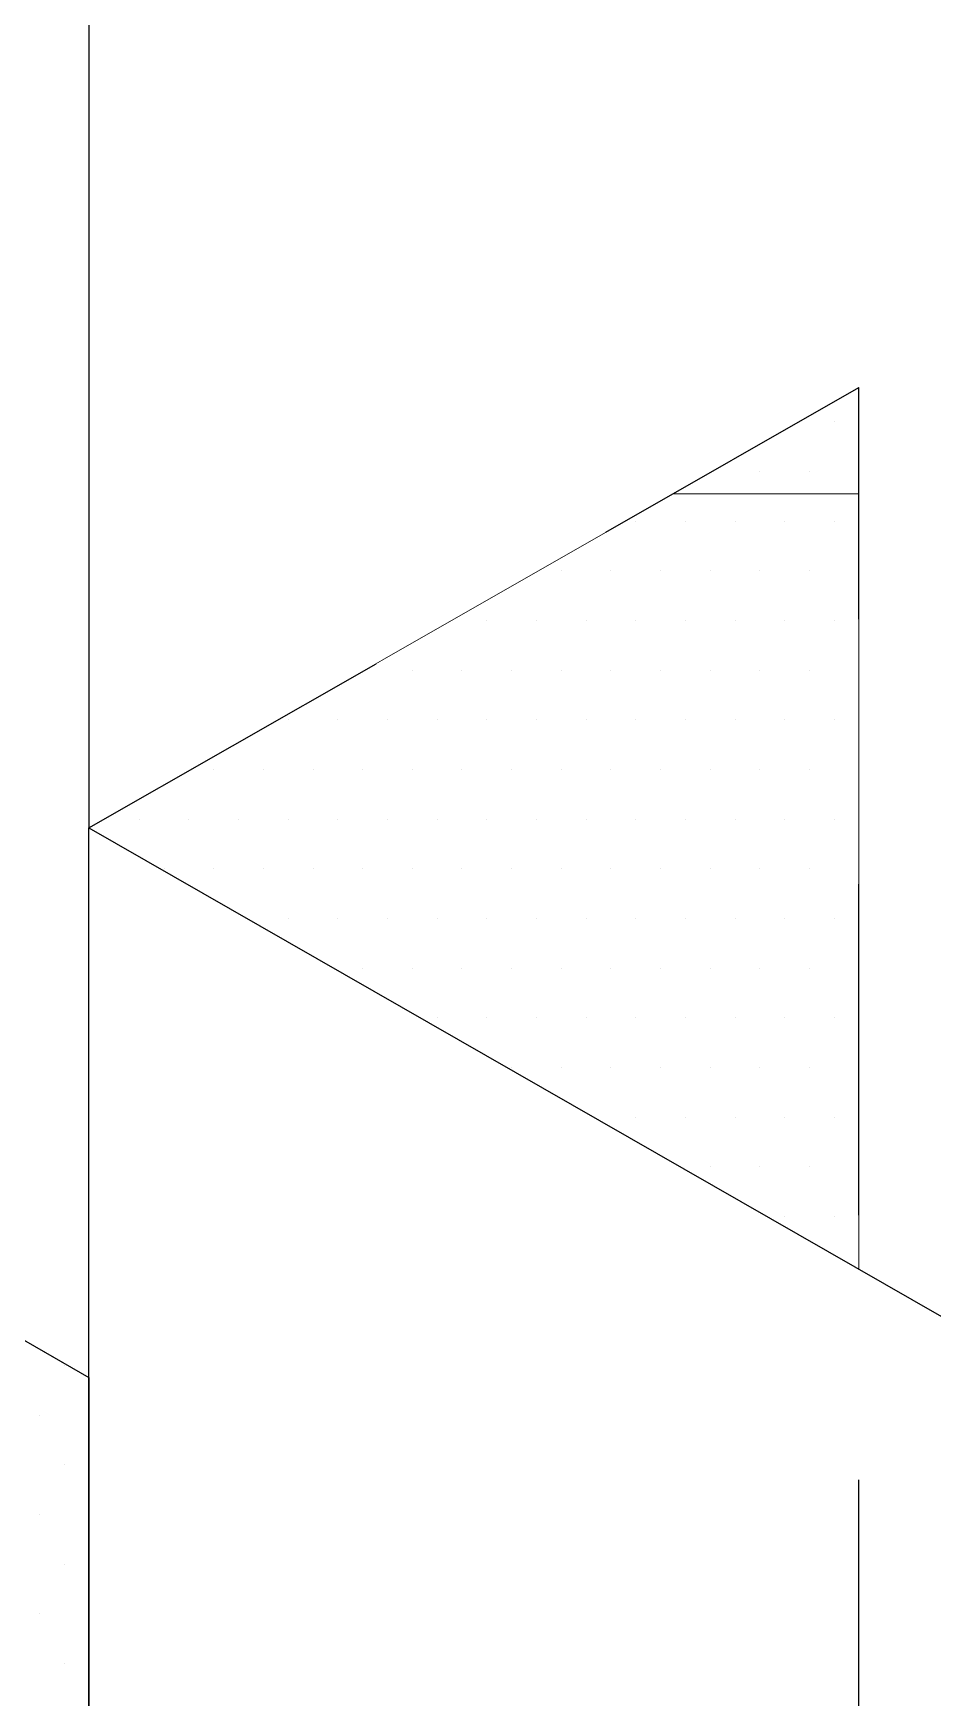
# Model space of a CAD drawing. Header units: inches. Extents: x -20.7 to 76.3, y -55.2 to 19.1.
# Drawn here: x 12.997 to 13.336, y -30.493 to -29.865 of the extents above; entities that cross this region are included whole.
import ezdxf

# ---------------------------------------------------------------- set-up
doc = ezdxf.new("R2010")
doc.units = ezdxf.units.IN
doc.header["$MEASUREMENT"] = 0
doc.linetypes.add('AI-Linetype-62', pattern=[0.187557, 0.125038, -0.062519])
doc.linetypes.add('AI-Linetype-63', pattern=[0.187557, 0.125038, -0.062519])
doc.layers.add('G-ANNO-TTLB', color=7, linetype='Continuous', lineweight=0)
doc.layers.add('TYVEK', color=7, linetype='Continuous', lineweight=0)

# ---------------------------------------------------------------- blocks, each defined once
blk = doc.blocks.new('Block_246')
at = {"layer": 'TYVEK'}
for points, knots in [([(13.30858, -29.99865), (13.30858, -29.99865), (13.23841, -30.03876), (13.23841, -30.03876), (13.23841, -30.03876), (13.30858, -30.03876), (13.30858, -30.03876), (13.30858, -30.03876), (13.30858, -29.99865), (13.30858, -29.99865)], [0, 0, 0, 0, 1, 1, 1, 2, 2, 2, 3, 3, 3, 3]), ([(13.30858, -30.03876), (13.30858, -30.03876), (13.23841, -30.03876), (13.23841, -30.03876), (13.23841, -30.03876), (13.01763, -30.16494), (13.01763, -30.16494), (13.01763, -30.16494), (13.30858, -30.33153), (13.30858, -30.33153), (13.30858, -30.33153), (13.30858, -30.03876), (13.30858, -30.03876)], [0, 0, 0, 0, 1, 1, 1, 2, 2, 2, 3, 3, 3, 4, 4, 4, 4])]:
    blk.add_open_spline(points, degree=3, knots=knots, dxfattribs=at)
at = {"layer": 'TYVEK', "color": 8, "lineweight": 0, "true_color": 0x808080}
for points in [[(13.2993, -30.01155), (13.2993, -30.01155), (13.2993, -30.01155), (13.2993, -30.01155)], [(13.27117, -30.0303), (13.27117, -30.0303), (13.27117, -30.0303), (13.27117, -30.0303)], [(13.28992, -30.0303), (13.28992, -30.0303), (13.28992, -30.0303), (13.28992, -30.0303)], [(13.22428, -30.04906), (13.22428, -30.04906), (13.22428, -30.04906), (13.22428, -30.04906)], [(13.24303, -30.04906), (13.24303, -30.04906), (13.24303, -30.04906), (13.24303, -30.04906)], [(13.26179, -30.04906), (13.26179, -30.04906), (13.26179, -30.04906), (13.26179, -30.04906)], [(13.28054, -30.04906), (13.28054, -30.04906), (13.28054, -30.04906), (13.28054, -30.04906)], [(13.2993, -30.04906), (13.2993, -30.04906), (13.2993, -30.04906), (13.2993, -30.04906)], [(13.19614, -30.06781), (13.19614, -30.06781), (13.19614, -30.06781), (13.19614, -30.06781)], [(13.2149, -30.06781), (13.2149, -30.06781), (13.2149, -30.06781), (13.2149, -30.06781)], [(13.23365, -30.06781), (13.23365, -30.06781), (13.23365, -30.06781), (13.23365, -30.06781)], [(13.25241, -30.06781), (13.25241, -30.06781), (13.25241, -30.06781), (13.25241, -30.06781)], [(13.27117, -30.06781), (13.27117, -30.06781), (13.27117, -30.06781), (13.27117, -30.06781)], [(13.28992, -30.06781), (13.28992, -30.06781), (13.28992, -30.06781), (13.28992, -30.06781)], [(13.16801, -30.08657), (13.16801, -30.08657), (13.16801, -30.08657), (13.16801, -30.08657)], [(13.18677, -30.08657), (13.18677, -30.08657), (13.18677, -30.08657), (13.18677, -30.08657)], [(13.20552, -30.08657), (13.20552, -30.08657), (13.20552, -30.08657), (13.20552, -30.08657)], [(13.22428, -30.08657), (13.22428, -30.08657), (13.22428, -30.08657), (13.22428, -30.08657)], [(13.24303, -30.08657), (13.24303, -30.08657), (13.24303, -30.08657), (13.24303, -30.08657)], [(13.26179, -30.08657), (13.26179, -30.08657), (13.26179, -30.08657), (13.26179, -30.08657)], [(13.28054, -30.08657), (13.28054, -30.08657), (13.28054, -30.08657), (13.28054, -30.08657)], [(13.2993, -30.08657), (13.2993, -30.08657), (13.2993, -30.08657), (13.2993, -30.08657)], [(13.13988, -30.10533), (13.13988, -30.10533), (13.13988, -30.10533), (13.13988, -30.10533)], [(13.15863, -30.10533), (13.15863, -30.10533), (13.15863, -30.10533), (13.15863, -30.10533)], [(13.17739, -30.10533), (13.17739, -30.10533), (13.17739, -30.10533), (13.17739, -30.10533)], [(13.19614, -30.10533), (13.19614, -30.10533), (13.19614, -30.10533), (13.19614, -30.10533)], [(13.2149, -30.10533), (13.2149, -30.10533), (13.2149, -30.10533), (13.2149, -30.10533)], [(13.23365, -30.10533), (13.23365, -30.10533), (13.23365, -30.10533), (13.23365, -30.10533)], [(13.25241, -30.10533), (13.25241, -30.10533), (13.25241, -30.10533), (13.25241, -30.10533)], [(13.27117, -30.10533), (13.27117, -30.10533), (13.27117, -30.10533), (13.27117, -30.10533)], [(13.28992, -30.10533), (13.28992, -30.10533), (13.28992, -30.10533), (13.28992, -30.10533)], [(13.09299, -30.12408), (13.09299, -30.12408), (13.09299, -30.12408), (13.09299, -30.12408)], [(13.11174, -30.12408), (13.11174, -30.12408), (13.11174, -30.12408), (13.11174, -30.12408)], [(13.1305, -30.12408), (13.1305, -30.12408), (13.1305, -30.12408), (13.1305, -30.12408)], [(13.14925, -30.12408), (13.14925, -30.12408), (13.14925, -30.12408), (13.14925, -30.12408)], [(13.16801, -30.12408), (13.16801, -30.12408), (13.16801, -30.12408), (13.16801, -30.12408)], [(13.18677, -30.12408), (13.18677, -30.12408), (13.18677, -30.12408), (13.18677, -30.12408)], [(13.20552, -30.12408), (13.20552, -30.12408), (13.20552, -30.12408), (13.20552, -30.12408)], [(13.22428, -30.12408), (13.22428, -30.12408), (13.22428, -30.12408), (13.22428, -30.12408)], [(13.24303, -30.12408), (13.24303, -30.12408), (13.24303, -30.12408), (13.24303, -30.12408)], [(13.26179, -30.12408), (13.26179, -30.12408), (13.26179, -30.12408), (13.26179, -30.12408)], [(13.28054, -30.12408), (13.28054, -30.12408), (13.28054, -30.12408), (13.28054, -30.12408)], [(13.2993, -30.12408), (13.2993, -30.12408), (13.2993, -30.12408), (13.2993, -30.12408)], [(13.06485, -30.14284), (13.06485, -30.14284), (13.06485, -30.14284), (13.06485, -30.14284)], [(13.08361, -30.14284), (13.08361, -30.14284), (13.08361, -30.14284), (13.08361, -30.14284)], [(13.10237, -30.14284), (13.10237, -30.14284), (13.10237, -30.14284), (13.10237, -30.14284)], [(13.12112, -30.14284), (13.12112, -30.14284), (13.12112, -30.14284), (13.12112, -30.14284)], [(13.13988, -30.14284), (13.13988, -30.14284), (13.13988, -30.14284), (13.13988, -30.14284)], [(13.15863, -30.14284), (13.15863, -30.14284), (13.15863, -30.14284), (13.15863, -30.14284)], [(13.17739, -30.14284), (13.17739, -30.14284), (13.17739, -30.14284), (13.17739, -30.14284)], [(13.19614, -30.14284), (13.19614, -30.14284), (13.19614, -30.14284), (13.19614, -30.14284)], [(13.2149, -30.14284), (13.2149, -30.14284), (13.2149, -30.14284), (13.2149, -30.14284)], [(13.23365, -30.14284), (13.23365, -30.14284), (13.23365, -30.14284), (13.23365, -30.14284)], [(13.25241, -30.14284), (13.25241, -30.14284), (13.25241, -30.14284), (13.25241, -30.14284)], [(13.27117, -30.14284), (13.27117, -30.14284), (13.27117, -30.14284), (13.27117, -30.14284)], [(13.28992, -30.14284), (13.28992, -30.14284), (13.28992, -30.14284), (13.28992, -30.14284)], [(13.03672, -30.16159), (13.03672, -30.16159), (13.03672, -30.16159), (13.03672, -30.16159)], [(13.05548, -30.16159), (13.05548, -30.16159), (13.05548, -30.16159), (13.05548, -30.16159)], [(13.07423, -30.16159), (13.07423, -30.16159), (13.07423, -30.16159), (13.07423, -30.16159)], [(13.09299, -30.16159), (13.09299, -30.16159), (13.09299, -30.16159), (13.09299, -30.16159)], [(13.11174, -30.16159), (13.11174, -30.16159), (13.11174, -30.16159), (13.11174, -30.16159)], [(13.1305, -30.16159), (13.1305, -30.16159), (13.1305, -30.16159), (13.1305, -30.16159)], [(13.14925, -30.16159), (13.14925, -30.16159), (13.14925, -30.16159), (13.14925, -30.16159)], [(13.16801, -30.16159), (13.16801, -30.16159), (13.16801, -30.16159), (13.16801, -30.16159)], [(13.18677, -30.16159), (13.18677, -30.16159), (13.18677, -30.16159), (13.18677, -30.16159)], [(13.20552, -30.16159), (13.20552, -30.16159), (13.20552, -30.16159), (13.20552, -30.16159)], [(13.22428, -30.16159), (13.22428, -30.16159), (13.22428, -30.16159), (13.22428, -30.16159)], [(13.24303, -30.16159), (13.24303, -30.16159), (13.24303, -30.16159), (13.24303, -30.16159)], [(13.26179, -30.16159), (13.26179, -30.16159), (13.26179, -30.16159), (13.26179, -30.16159)], [(13.28054, -30.16159), (13.28054, -30.16159), (13.28054, -30.16159), (13.28054, -30.16159)], [(13.2993, -30.16159), (13.2993, -30.16159), (13.2993, -30.16159), (13.2993, -30.16159)], [(13.0461, -30.18035), (13.0461, -30.18035), (13.0461, -30.18035), (13.0461, -30.18035)], [(13.06485, -30.18035), (13.06485, -30.18035), (13.06485, -30.18035), (13.06485, -30.18035)], [(13.08361, -30.18035), (13.08361, -30.18035), (13.08361, -30.18035), (13.08361, -30.18035)], [(13.10237, -30.18035), (13.10237, -30.18035), (13.10237, -30.18035), (13.10237, -30.18035)], [(13.12112, -30.18035), (13.12112, -30.18035), (13.12112, -30.18035), (13.12112, -30.18035)], [(13.13988, -30.18035), (13.13988, -30.18035), (13.13988, -30.18035), (13.13988, -30.18035)], [(13.15863, -30.18035), (13.15863, -30.18035), (13.15863, -30.18035), (13.15863, -30.18035)], [(13.17739, -30.18035), (13.17739, -30.18035), (13.17739, -30.18035), (13.17739, -30.18035)], [(13.19614, -30.18035), (13.19614, -30.18035), (13.19614, -30.18035), (13.19614, -30.18035)], [(13.2149, -30.18035), (13.2149, -30.18035), (13.2149, -30.18035), (13.2149, -30.18035)], [(13.23365, -30.18035), (13.23365, -30.18035), (13.23365, -30.18035), (13.23365, -30.18035)], [(13.25241, -30.18035), (13.25241, -30.18035), (13.25241, -30.18035), (13.25241, -30.18035)], [(13.27117, -30.18035), (13.27117, -30.18035), (13.27117, -30.18035), (13.27117, -30.18035)], [(13.28992, -30.18035), (13.28992, -30.18035), (13.28992, -30.18035), (13.28992, -30.18035)], [(13.09299, -30.1991), (13.09299, -30.1991), (13.09299, -30.1991), (13.09299, -30.1991)], [(13.11174, -30.1991), (13.11174, -30.1991), (13.11174, -30.1991), (13.11174, -30.1991)], [(13.1305, -30.1991), (13.1305, -30.1991), (13.1305, -30.1991), (13.1305, -30.1991)], [(13.14925, -30.1991), (13.14925, -30.1991), (13.14925, -30.1991), (13.14925, -30.1991)], [(13.16801, -30.1991), (13.16801, -30.1991), (13.16801, -30.1991), (13.16801, -30.1991)], [(13.18677, -30.1991), (13.18677, -30.1991), (13.18677, -30.1991), (13.18677, -30.1991)], [(13.20552, -30.1991), (13.20552, -30.1991), (13.20552, -30.1991), (13.20552, -30.1991)], [(13.22428, -30.1991), (13.22428, -30.1991), (13.22428, -30.1991), (13.22428, -30.1991)], [(13.24303, -30.1991), (13.24303, -30.1991), (13.24303, -30.1991), (13.24303, -30.1991)], [(13.26179, -30.1991), (13.26179, -30.1991), (13.26179, -30.1991), (13.26179, -30.1991)], [(13.28054, -30.1991), (13.28054, -30.1991), (13.28054, -30.1991), (13.28054, -30.1991)], [(13.2993, -30.1991), (13.2993, -30.1991), (13.2993, -30.1991), (13.2993, -30.1991)], [(13.12112, -30.21786), (13.12112, -30.21786), (13.12112, -30.21786), (13.12112, -30.21786)], [(13.13988, -30.21786), (13.13988, -30.21786), (13.13988, -30.21786), (13.13988, -30.21786)], [(13.15863, -30.21786), (13.15863, -30.21786), (13.15863, -30.21786), (13.15863, -30.21786)], [(13.17739, -30.21786), (13.17739, -30.21786), (13.17739, -30.21786), (13.17739, -30.21786)], [(13.19614, -30.21786), (13.19614, -30.21786), (13.19614, -30.21786), (13.19614, -30.21786)], [(13.2149, -30.21786), (13.2149, -30.21786), (13.2149, -30.21786), (13.2149, -30.21786)], [(13.23365, -30.21786), (13.23365, -30.21786), (13.23365, -30.21786), (13.23365, -30.21786)], [(13.25241, -30.21786), (13.25241, -30.21786), (13.25241, -30.21786), (13.25241, -30.21786)], [(13.27117, -30.21786), (13.27117, -30.21786), (13.27117, -30.21786), (13.27117, -30.21786)], [(13.28992, -30.21786), (13.28992, -30.21786), (13.28992, -30.21786), (13.28992, -30.21786)], [(13.14925, -30.23662), (13.14925, -30.23662), (13.14925, -30.23662), (13.14925, -30.23662)], [(13.16801, -30.23662), (13.16801, -30.23662), (13.16801, -30.23662), (13.16801, -30.23662)], [(13.18677, -30.23662), (13.18677, -30.23662), (13.18677, -30.23662), (13.18677, -30.23662)], [(13.20552, -30.23662), (13.20552, -30.23662), (13.20552, -30.23662), (13.20552, -30.23662)], [(13.22428, -30.23662), (13.22428, -30.23662), (13.22428, -30.23662), (13.22428, -30.23662)], [(13.24303, -30.23662), (13.24303, -30.23662), (13.24303, -30.23662), (13.24303, -30.23662)], [(13.26179, -30.23662), (13.26179, -30.23662), (13.26179, -30.23662), (13.26179, -30.23662)], [(13.28054, -30.23662), (13.28054, -30.23662), (13.28054, -30.23662), (13.28054, -30.23662)], [(13.2993, -30.23662), (13.2993, -30.23662), (13.2993, -30.23662), (13.2993, -30.23662)], [(13.17739, -30.25537), (13.17739, -30.25537), (13.17739, -30.25537), (13.17739, -30.25537)], [(13.19614, -30.25537), (13.19614, -30.25537), (13.19614, -30.25537), (13.19614, -30.25537)], [(13.2149, -30.25537), (13.2149, -30.25537), (13.2149, -30.25537), (13.2149, -30.25537)], [(13.23365, -30.25537), (13.23365, -30.25537), (13.23365, -30.25537), (13.23365, -30.25537)], [(13.25241, -30.25537), (13.25241, -30.25537), (13.25241, -30.25537), (13.25241, -30.25537)], [(13.27117, -30.25537), (13.27117, -30.25537), (13.27117, -30.25537), (13.27117, -30.25537)], [(13.28992, -30.25537), (13.28992, -30.25537), (13.28992, -30.25537), (13.28992, -30.25537)], [(13.22428, -30.27413), (13.22428, -30.27413), (13.22428, -30.27413), (13.22428, -30.27413)], [(13.24303, -30.27413), (13.24303, -30.27413), (13.24303, -30.27413), (13.24303, -30.27413)], [(13.26179, -30.27413), (13.26179, -30.27413), (13.26179, -30.27413), (13.26179, -30.27413)], [(13.28054, -30.27413), (13.28054, -30.27413), (13.28054, -30.27413), (13.28054, -30.27413)], [(13.2993, -30.27413), (13.2993, -30.27413), (13.2993, -30.27413), (13.2993, -30.27413)], [(13.25241, -30.29288), (13.25241, -30.29288), (13.25241, -30.29288), (13.25241, -30.29288)], [(13.27117, -30.29288), (13.27117, -30.29288), (13.27117, -30.29288), (13.27117, -30.29288)], [(13.28992, -30.29288), (13.28992, -30.29288), (13.28992, -30.29288), (13.28992, -30.29288)], [(13.28054, -30.31164), (13.28054, -30.31164), (13.28054, -30.31164), (13.28054, -30.31164)], [(13.2993, -30.31164), (13.2993, -30.31164), (13.2993, -30.31164), (13.2993, -30.31164)]]:
    blk.add_open_spline(points, degree=3, dxfattribs=at)
blk = doc.blocks.new('Block_247')
at = {"layer": 'TYVEK'}
blk.add_open_spline([(12.15586, -29.48218), (12.15586, -29.48218), (11.87035, -29.64536), (11.87035, -29.64536), (11.87035, -29.64536), (11.87035, -30.02434), (11.87035, -30.02434), (11.87035, -30.03326), (11.87511, -30.04151), (11.88284, -30.04598), (11.88284, -30.04598), (12.99418, -30.68888), (12.99418, -30.68888), (13.00165, -30.69321), (13.01121, -30.69065), (13.01553, -30.68318), (13.01691, -30.6808), (13.01764, -30.6781), (13.01764, -30.67535), (13.01764, -30.67535), (13.01764, -30.37241), (13.01764, -30.37241), (13.01764, -30.37241), (12.15586, -29.87558), (12.15586, -29.87558), (12.15586, -29.87558), (12.15586, -29.48218), (12.15586, -29.48218)], degree=3, knots=[0, 0, 0, 0, 1, 1, 1, 2, 2, 2, 3, 3, 3, 4, 4, 4, 5, 5, 5, 6, 6, 6, 7, 7, 7, 8, 8, 8, 9, 9, 9, 9], dxfattribs=at)
at = {"layer": 'TYVEK', "color": 8, "lineweight": 0, "true_color": 0x808080}
for points in [[(13.00859, -30.3679), (13.00859, -30.3679), (13.00859, -30.3679), (13.00859, -30.3679)], [(12.99921, -30.38666), (12.99921, -30.38666), (12.99921, -30.38666), (12.99921, -30.38666)], [(13.00859, -30.40542), (13.00859, -30.40542), (13.00859, -30.40542), (13.00859, -30.40542)], [(12.99921, -30.42417), (12.99921, -30.42417), (12.99921, -30.42417), (12.99921, -30.42417)], [(13.00859, -30.44293), (13.00859, -30.44293), (13.00859, -30.44293), (13.00859, -30.44293)], [(12.99921, -30.46168), (12.99921, -30.46168), (12.99921, -30.46168), (12.99921, -30.46168)], [(13.00859, -30.48044), (13.00859, -30.48044), (13.00859, -30.48044), (13.00859, -30.48044)]]:
    blk.add_open_spline(points, degree=3, dxfattribs=at)

msp = doc.modelspace()

# ---------------------------------------------------------------- hatches: boundary and pattern name
at = {"layer": 'G-ANNO-TTLB', "true_color": 0xff00ff, "transparency": 33554687}
h = msp.add_hatch(color=6, dxfattribs=at)
edge = h.paths.add_edge_path()
edge.add_spline(control_points=[(20.03822, -55.21363), (20.03822, -55.21363), (-20.64953, -55.21363), (-20.64953, -55.21363), (-20.64953, -55.21363), (-20.64953, -21.08863), (-20.64953, -21.08863), (-20.64953, -21.08863), (20.03822, -21.08863), (20.03822, -21.08863), (20.03822, -21.08863), (20.03822, -55.21363), (20.03822, -55.21363)], knot_values=[0, 0, 0, 0, 1, 1, 1, 2, 2, 2, 3, 3, 3, 4, 4, 4, 4], degree=3, periodic=0)
edge = h.paths.add_edge_path()
edge.add_spline(control_points=[(-20.52453, -21.21363), (-20.52453, -21.21363), (-20.52453, -55.08863), (-20.52453, -55.08863), (-20.52453, -55.08863), (19.91322, -55.08863), (19.91322, -55.08863), (19.91322, -55.08863), (19.91322, -21.21363), (19.91322, -21.21363), (19.91322, -21.21363), (-20.52453, -21.21363), (-20.52453, -21.21363)], knot_values=[0, 0, 0, 0, 1, 1, 1, 2, 2, 2, 3, 3, 3, 4, 4, 4, 4], degree=3, periodic=0)
edge.add_line((-20.52453, -21.21363), (-20.52453, -21.21363))

# ---------------------------------------------------------------- linework, layer by layer
at = {"layer": 'G-ANNO-TTLB'}
for points in [[(20.03822, -55.21363), (20.03822, -55.21363), (-20.64953, -55.21363), (-20.64953, -55.21363), (-20.64953, -55.21363), (-20.64953, -21.08863), (-20.64953, -21.08863), (-20.64953, -21.08863), (20.03822, -21.08863), (20.03822, -21.08863), (20.03822, -21.08863), (20.03822, -55.21363), (20.03822, -55.21363)], [(-20.52453, -21.21363), (-20.52453, -21.21363), (-20.52453, -55.08863), (-20.52453, -55.08863), (-20.52453, -55.08863), (19.91322, -55.08863), (19.91322, -55.08863), (19.91322, -55.08863), (19.91322, -21.21363), (19.91322, -21.21363), (19.91322, -21.21363), (-20.52453, -21.21363), (-20.52453, -21.21363)]]:
    msp.add_open_spline(points, degree=3, knots=[0, 0, 0, 0, 1, 1, 1, 2, 2, 2, 3, 3, 3, 4, 4, 4, 4], dxfattribs=at)
at = {"layer": 'TYVEK', "color": 18, "lineweight": 25, "true_color": 0x000000}
msp.add_line((13.01763, -28.32135), (13.01764, -30.16493), dxfattribs=at)
at = {"layer": 'TYVEK', "color": 4, "lineweight": 25, "true_color": 0x00ffff}
for p, q in [((12.15586, -29.87558), (13.01764, -30.37241)), ((13.01763, -30.67555), (13.01763, -30.16494)), ((13.01763, -30.16494), (13.38044, -30.37267))]:
    msp.add_line(p, q, dxfattribs=at)
at = {"layer": 'TYVEK', "color": 4, "linetype": 'AI-Linetype-63', "lineweight": 25, "true_color": 0x00ffff}
msp.add_line((13.01763, -30.16494), (13.30858, -29.99865), dxfattribs=at)
at = {"layer": 'TYVEK', "color": 4, "linetype": 'AI-Linetype-62', "lineweight": 25, "true_color": 0x00ffff}
msp.add_line((13.30858, -30.53617), (13.30858, -29.99865), dxfattribs=at)
at = {"layer": 'TYVEK', "color": 4, "lineweight": 25, "true_color": 0x00ffff}
msp.add_lwpolyline([(13.01138, -30.42376)], dxfattribs=at)
msp.add_open_spline([(12.15586, -29.48218), (12.15586, -29.48218), (11.87035, -29.64536), (11.87035, -29.64536), (11.87035, -29.64536), (11.87035, -30.02434), (11.87035, -30.02434), (11.87035, -30.03326), (11.87511, -30.04151), (11.88284, -30.04598), (11.88284, -30.04598), (12.99418, -30.68888), (12.99418, -30.68888), (13.00165, -30.69321), (13.01121, -30.69065), (13.01553, -30.68318), (13.01691, -30.6808), (13.01764, -30.6781), (13.01764, -30.67535), (13.01764, -30.67535), (13.01764, -30.37241), (13.01764, -30.37241), (13.01764, -30.37241), (12.15586, -29.87558), (12.15586, -29.87558), (12.15586, -29.87558), (12.15586, -29.48218), (12.15586, -29.48218), (12.15586, -29.48218), (12.15586, -29.48218), (12.15586, -29.48218)], degree=3, knots=[0, 0, 0, 0, 1, 1, 1, 2, 2, 2, 3, 3, 3, 4, 4, 4, 5, 5, 5, 6, 6, 6, 7, 7, 7, 8, 8, 8, 9, 9, 9, 10, 10, 10, 10], dxfattribs=at)

# ---------------------------------------------------------------- block references
at = {"layer": 'TYVEK'}
for name in ['Block_247', 'Block_246']:
    msp.add_blockref(name, (0, 0), dxfattribs=at)

doc.saveas('drawing.dxf')
